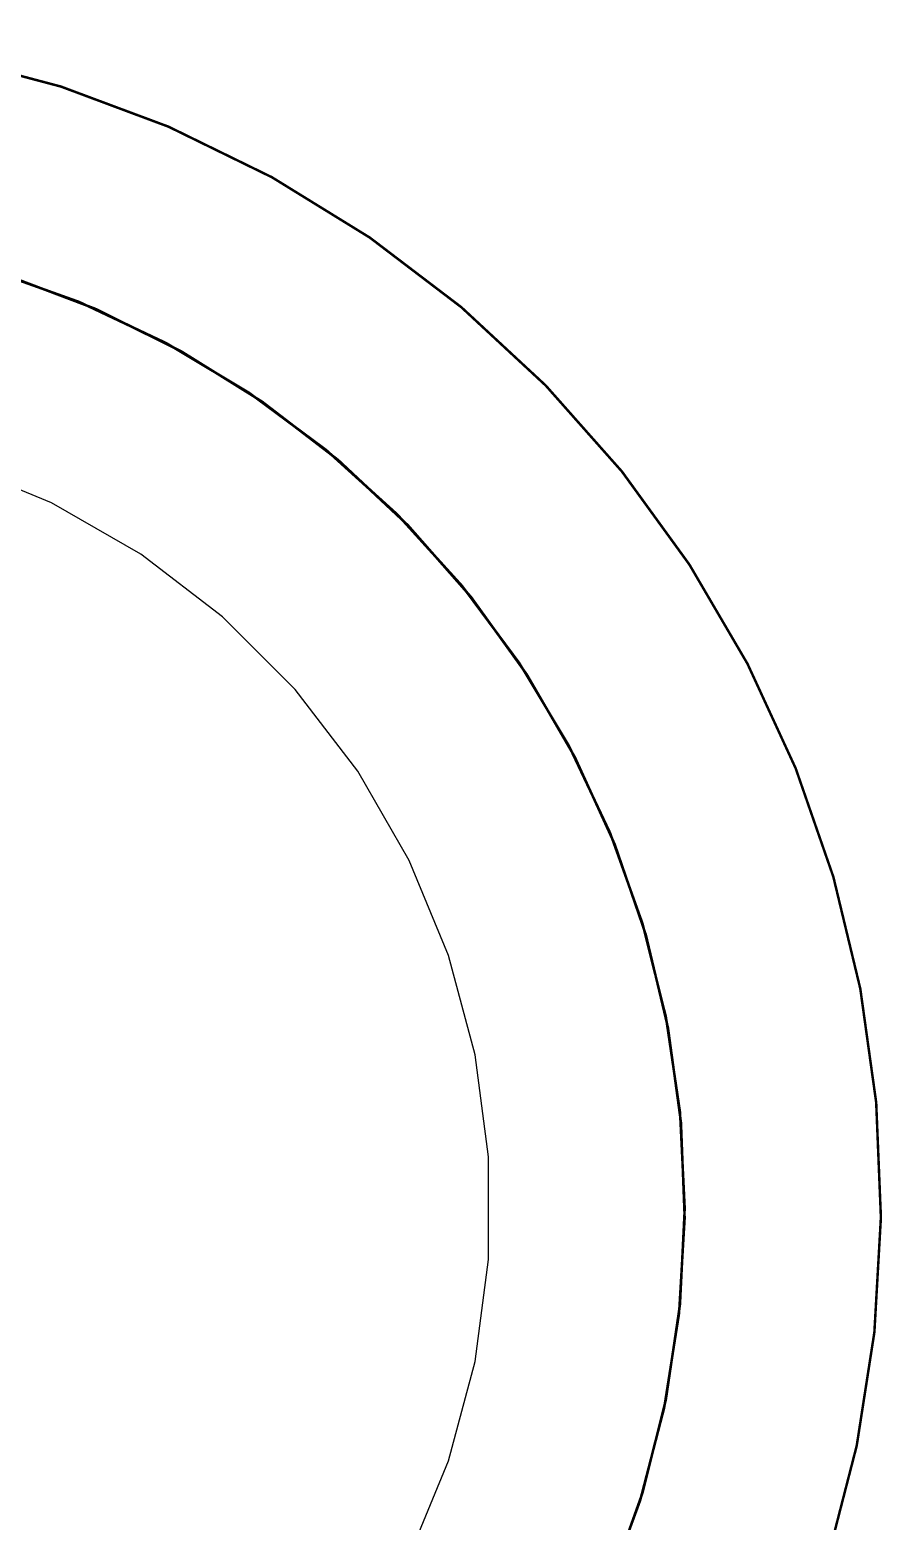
# Model space of a CAD drawing. Header units: inches. Extents: x -0.7 to 8.56, y -0.56 to 6.25.
# Drawn here: x 0.0654 to 0.2365, y -0.0628 to 0.2365 of the extents above; entities that cross this region are included whole.
import ezdxf

# ---------------------------------------------------------------- set-up
doc = ezdxf.new("R2010")
doc.units = ezdxf.units.IN
doc.header["$MEASUREMENT"] = 0
for name, color, linetype in [('Bottom Layer', 5, 'Continuous'), ('Fabrication', 76, 'Continuous'), ('Multi-Layer', 9, 'Continuous'), ('Top Layer', 1, 'Continuous')]:
    doc.layers.add(name, color=color, linetype=linetype)

msp = doc.modelspace()

# ---------------------------------------------------------------- linework, layer by layer
at = {"layer": 'Bottom Layer'}
for p, q in [((0.0698, 0.14154), (0.05073, 0.14944)), ((0.08768, 0.13122), (0.0698, 0.14154)), ((0.10406, 0.11865), (0.08768, 0.13122)), ((0.11865, 0.10406), (0.10406, 0.11865)), ((0.13122, 0.08768), (0.11865, 0.10406)), ((0.14154, 0.0698), (0.13122, 0.08768)), ((0.14944, 0.05073), (0.14154, 0.0698)), ((0.15479, 0.03079), (0.14944, 0.05073)), ((0.15748, 0.01032), (0.15479, 0.03079)), ((0.15748, -0.01032), (0.15748, 0.01032)), ((0.15479, -0.03079), (0.15748, -0.01032)), ((0.14944, -0.05073), (0.15479, -0.03079)), ((0.14154, -0.0698), (0.14944, -0.05073))]:
    msp.add_line(p, q, dxfattribs=at)
at = {"layer": 'Fabrication'}
for points in [[(-0.12774, 0.19871, 0.0005, 0.0005, -0.992827), (0.13057, -0.19685, 0.0005, 0.0005, 0)], [(-0.12774, 0.19871, 0.0005, 0.0005, -0.992827), (0.13057, -0.19685, 0.0005, 0.0005, 0)], [(-0.1797, 0.08039, 0.0005, 0.0005, -1.839785), (-0.00001, -0.19685, 0.0005, 0.0005, 0)], [(-0.1797, 0.08039, 0.0005, 0.0005, -1.839785), (-0.00001, -0.19685, 0.0005, 0.0005, 0)]]:
    msp.add_lwpolyline(points, format="xyseb", dxfattribs=at)
for points in [[(0.19684, 0, 0.0005, 0.0005, 1), (-0.19686, 0, 0.0005, 0.0005, 1)], [(0.19684, 0, 0.0005, 0.0005, 1), (-0.19686, 0, 0.0005, 0.0005, 1)], [(0.19672, 0, 0.00025, 0.00025, 1), (0.19697, 0, 0.00025, 0.00025, 1)], [(0.19672, 0, 0.00025, 0.00025, 1), (0.19697, 0, 0.00025, 0.00025, 1)]]:
    msp.add_lwpolyline(points, format="xyseb", close=True, dxfattribs=at)
at = {"layer": 'Multi-Layer'}
for p, q in [((0.0698, 0.14154), (0.05073, 0.14944)), ((0.08768, 0.13122), (0.0698, 0.14154)), ((0.10406, 0.11865), (0.08768, 0.13122)), ((0.11865, 0.10406), (0.10406, 0.11865)), ((0.13122, 0.08768), (0.11865, 0.10406)), ((0.14154, 0.0698), (0.13122, 0.08768)), ((0.14944, 0.05073), (0.14154, 0.0698)), ((0.15479, 0.03079), (0.14944, 0.05073)), ((0.15748, 0.01032), (0.15479, 0.03079)), ((0.15748, 0), (0.15748, 0.01032)), ((0.15748, -0.01032), (0.15748, 0)), ((0.15479, -0.03079), (0.15748, -0.01032)), ((0.14944, -0.05073), (0.15479, -0.03079)), ((0.14154, -0.0698), (0.14944, -0.05073))]:
    msp.add_line(p, q, dxfattribs=at)
at = {"layer": 'Top Layer'}
for p, q in [((0.0698, 0.14154), (0.05073, 0.14944)), ((0.08768, 0.13122), (0.0698, 0.14154)), ((0.10406, 0.11865), (0.08768, 0.13122)), ((0.11865, 0.10406), (0.10406, 0.11865)), ((0.13122, 0.08768), (0.11865, 0.10406)), ((0.14154, 0.0698), (0.13122, 0.08768)), ((0.14944, 0.05073), (0.14154, 0.0698)), ((0.15479, 0.03079), (0.14944, 0.05073)), ((0.15748, 0.01032), (0.15479, 0.03079)), ((0.15748, -0.01032), (0.15748, 0.01032)), ((0.15479, -0.03079), (0.15748, -0.01032)), ((0.14944, -0.05073), (0.15479, -0.03079)), ((0.14154, -0.0698), (0.14944, -0.05073))]:
    msp.add_line(p, q, dxfattribs=at)

doc.saveas('drawing.dxf')
